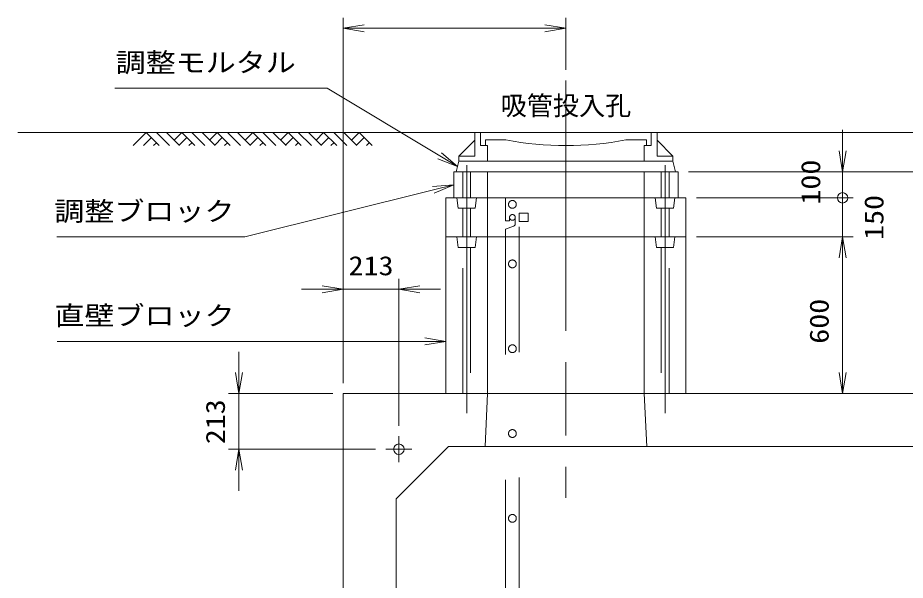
# Model space of a CAD drawing. Units: millimetres at full size. Extents: x 37600 to 71200, y -27760 to -4000.
# Drawn here: x 57150 to 60550, y -18965 to -16810 of the extents above; entities that cross this region are included whole.
import ezdxf
from ezdxf.enums import TextEntityAlignment as Align

# ---------------------------------------------------------------- set-up
doc = ezdxf.new("R2010")
doc.units = ezdxf.units.MM
doc.header["$LTSCALE"] = 80.0044
doc.linetypes.add('CHAIN', pattern=[18.5, 12, -1.5, 3.5, -1.5])
doc.linetypes.add('DASHED_SPACED', pattern=[12, 6, -6])
for name, color, linetype, lineweight in [('0_2', 4, 'Continuous', 13), ('FRP', 4, 'DASHED_SPACED', 13), ('寸法', 6, 'Continuous', 13), ('文字', 2, 'Continuous', 13), ('ﾊｯﾁﾝｸﾞ', 4, 'Continuous', 9)]:
    doc.layers.add(name, color=color, linetype=linetype, lineweight=lineweight)
doc.styles.add('ＭＳ ゴシック', font='')
doc.styles.get('ＭＳ ゴシック').set_extended_font_data('MS Gothic')

# ---------------------------------------------------------------- blocks, each defined once
blk = doc.blocks.new('open_arrow')
at = {"color": 0, "linetype": 'Continuous', "lineweight": -2}
blk.add_lwpolyline([(7.5, 1.25), (0, 0), (7.5, -1.25)], dxfattribs=at)
blk = doc.blocks.new('dimension_origin')
at = {"color": 0, "linetype": 'Continuous', "lineweight": -2}
blk.add_circle((0, 0), 1.25, dxfattribs=at)

msp = doc.modelspace()

# ---------------------------------------------------------------- linework, layer by layer
at = {"layer": '0_2', "color": 2, "linetype": 'CHAIN'}
for p, q in [((59250, -17050), (59250, -18650)), ((58870, -17375), (58870, -18325)), ((59630, -17375), (59630, -18325)), ((58610, -18413), (58610, -18513)), ((58560, -18463), (58660, -18463))]:
    msp.add_line(p, q, dxfattribs=at)
at = {"layer": '0_2'}
for p, q in [((63250, -17250), (57150, -17250)), ((58901, -17250), (59599, -17250)), ((58901, -17340), (58901, -17250)), ((58923, -17300), (58923, -17250)), ((59577, -17300), (59577, -17250)), ((59599, -17340), (59599, -17250)), ((58840, -17340), (58901, -17279)), ((58923, -17300), (58950, -17300)), ((58941.5, -17278), (59020, -17278)), ((58941.5, -17300), (58941.5, -17278)), ((58950, -17360), (58950, -17300)), ((59480, -17278), (59558.5, -17278)), ((59550, -17300), (59577, -17300)), ((59550, -17360), (59550, -17300)), ((59558.5, -17300), (59558.5, -17278)), ((59599, -17279), (59660, -17340)), ((58840, -17360), (58840, -17340)), ((58840, -17340), (58901, -17340)), ((58840, -17360), (59660, -17360)), ((59660, -17340), (59599, -17340)), ((59660, -17360), (59660, -17340)), ((58840, -17400), (59660, -17400))]:
    msp.add_line(p, q, dxfattribs=at)
msp.add_lwpolyline([(58840, -17360), (59660, -17360), (59670, -17400), (58830, -17400)], close=True, dxfattribs=at)
at = {"layer": '0_2', "color": 3}
for points in [[(58820, -17500), (59680, -17500), (59680, -17400), (58820, -17400)], [(58950, -17650), (59550, -17650), (59550, -17400), (58950, -17400)], [(58950, -17500), (59550, -17500), (59550, -17400), (58950, -17400)], [(58790, -17650), (59710, -17650), (59710, -17500), (58790, -17500)], [(58790, -18250), (59710, -18250), (59710, -17650), (58790, -17650)], [(58950, -18250), (59550, -18250), (59550, -17650), (58950, -17650)], [(58397, -20706), (62003, -20706), (62003, -18250), (58397, -18250)], [(58940, -18453), (59560, -18453), (59550, -18250), (58950, -18250)], [(58800, -20503), (61600, -20503), (61800, -20303), (61800, -18653), (61600, -18453), (58800, -18453), (58600, -18653), (58600, -20303)]]:
    msp.add_lwpolyline(points, close=True, dxfattribs=at)
at = {"layer": '0_2', "linetype": 'DASHED_SPACED'}
for points in [[(58885, -17500), (58855, -17500), (58855, -17400), (58885, -17400)], [(59615, -17500), (59645, -17500), (59645, -17400), (59615, -17400)], [(58902.5, -17540), (58837.5, -17540), (58832.5, -17500), (58907.5, -17500)], [(59597.5, -17540), (59662.5, -17540), (59667.5, -17500), (59592.5, -17500)], [(58885, -17650), (58855, -17650), (58855, -17540), (58885, -17540)], [(59615, -17650), (59645, -17650), (59645, -17540), (59615, -17540)], [(58902.5, -17690), (58837.5, -17690), (58832.5, -17650), (58907.5, -17650)], [(59597.5, -17690), (59662.5, -17690), (59667.5, -17650), (59592.5, -17650)], [(58885, -18250), (58855, -18250), (58855, -17690), (58885, -17690)], [(59615, -18250), (59645, -18250), (59645, -17690), (59615, -17690)]]:
    msp.add_lwpolyline(points, close=True, dxfattribs=at)
at = {"layer": '0_2', "color": 3}
msp.add_lwpolyline([(58950, -17400), (59550, -17400), (58950, -17400)], dxfattribs=at)
msp.add_circle((58610, -18463), 20, dxfattribs=at)
at = {"layer": '0_2'}
msp.add_arc((59250, -16086.73), 1213.27, 259.07231, 280.92769, dxfattribs=at)
at = {"layer": 'FRP'}
for p, q in [((59056, -17575), (59056, -17599.09)), ((59049.54, -17608.44), (59019, -17620))]:
    msp.add_line(p, q, dxfattribs=at)
msp.add_lwpolyline([(59019, -17620), (59019, -20971), (59071, -20971), (59071, -17500), (59019, -17500), (59019, -17588), (59034, -17588), (59034, -17575)], dxfattribs=at)
msp.add_lwpolyline([(59071, -17591), (59105, -17591), (59105, -17559), (59071, -17559)], close=True, dxfattribs=at)
for centre, radius in [((59045, -17525), 15), ((59045, -17575), 11), ((59045, -17753), 15), ((59045, -18078), 15), ((59045, -18403), 15), ((59045, -18728), 15)]:
    msp.add_circle(centre, radius, dxfattribs=at)
for centre, radius, start, end in [((59045, -17575), 11, 90, 180), ((59045, -17575), 11, 0, 90), ((59046, -17599.09), 10, 290.72556, 0)]:
    msp.add_arc(centre, radius, start, end, dxfattribs=at)
at = {"layer": '寸法'}
for p, q in [((58397, -18210), (58397, -16810)), ((59250, -17010), (59250, -16810)), ((58397, -16850), (59250, -16850)), ((59750, -17250), (60750, -17250)), ((60310, -17580), (60310, -17240)), ((59720, -17400), (60350, -17400)), ((59750, -17400), (60750, -17400)), ((59750, -17400), (60750, -17400)), ((60310, -17420), (60310, -17810)), ((59750, -17500), (60350, -17500)), ((59750, -17500), (60350, -17500)), ((59750, -17650), (60350, -17650)), ((59750, -17650), (60350, -17650)), ((60310, -17650), (60310, -18250)), ((58397, -18210), (58397, -17810)), ((58610, -18373), (58610, -17810)), ((58237, -17850), (58770, -17850)), ((57997, -18090), (57997, -18623)), ((58357, -18250), (57957, -18250)), ((59750, -18250), (60750, -18250)), ((59750, -18250), (60350, -18250)), ((58520, -18463), (57957, -18463))]:
    msp.add_line(p, q, dxfattribs=at)
for points in [[(58835, -17380), (58766.4, -17338.84), (58335, -17080), (57521.67, -17080)], [(58820, -17450), (58742.39, -17469.4), (58020, -17650), (57300, -17650)], [(58790, -18050), (58710, -18050), (58020.67, -18050), (57300.67, -18050)]]:
    msp.add_lwpolyline(points, dxfattribs=at)
at = {"layer": 'ﾊｯﾁﾝｸﾞ'}
for p, q in [((57592.35, -17300), (57642.35, -17250)), ((57631.24, -17300), (57661.8, -17269.44)), ((57642.35, -17250), (57692.35, -17300)), ((57681.24, -17250), (57731.24, -17300)), ((57720.13, -17250), (57770.13, -17300)), ((57749.18, -17279.05), (57778.24, -17250)), ((57768.63, -17298.5), (57797.68, -17269.44)), ((57778.24, -17250), (57828.24, -17300)), ((57817.13, -17250), (57867.13, -17300)), ((57856.02, -17250), (57906.02, -17300)), ((57885.07, -17279.05), (57914.12, -17250)), ((57904.51, -17298.5), (57933.56, -17269.44)), ((57914.12, -17250), (57964.12, -17300)), ((57953.01, -17250), (58003.01, -17300)), ((57991.9, -17250), (58041.9, -17300)), ((58020.95, -17279.05), (58050, -17250)), ((58040.39, -17298.5), (58069.44, -17269.44)), ((58050, -17250), (58100, -17300)), ((58088.89, -17250), (58138.89, -17300)), ((58127.78, -17250), (58177.78, -17300)), ((58156.83, -17279.05), (58185.88, -17250)), ((58176.28, -17298.5), (58205.33, -17269.44)), ((58185.88, -17250), (58235.88, -17300)), ((58224.77, -17250), (58274.77, -17300)), ((58263.66, -17250), (58313.66, -17300)), ((58292.71, -17279.05), (58321.76, -17250)), ((58312.16, -17298.5), (58341.21, -17269.44)), ((58321.76, -17250), (58371.76, -17300)), ((58360.65, -17250), (58410.65, -17300)), ((58399.54, -17250), (58449.54, -17300)), ((58428.59, -17279.05), (58457.65, -17250)), ((58448.04, -17298.5), (58477.09, -17269.44)), ((58457.65, -17250), (58507.65, -17300)), ((57670.13, -17300), (57681.24, -17288.89)), ((57806.02, -17300), (57817.13, -17288.89)), ((57941.9, -17300), (57953.01, -17288.89)), ((58077.78, -17300), (58088.89, -17288.89)), ((58213.66, -17300), (58224.77, -17288.89)), ((58349.54, -17300), (58360.65, -17288.89)), ((58485.43, -17300), (58496.54, -17288.89))]:
    msp.add_line(p, q, dxfattribs=at)

# ---------------------------------------------------------------- block references
at = {"layer": '寸法', "xscale": 10.7, "yscale": 10.7}
for p in [(58397, -16850), (58610, -17850)]:
    msp.add_blockref('open_arrow', p, dxfattribs=at)
at = {"layer": '寸法'}
for name, p, xscale, yscale, rotation in [('open_arrow', (59250, -16850), 10.7, 10.7, 180), ('open_arrow', (58835, -17380), 10.7, 10.7, 149), ('open_arrow', (60310, -17400), 10.7, 10.7, 90), ('open_arrow', (58820, -17450), 10.7, 10.7, 194), ('dimension_origin', (60310, -17500), 16, 16, 90), ('dimension_origin', (60310, -17500), 16, 16, 270), ('open_arrow', (60310, -17650), 10.7, 10.7, 270), ('open_arrow', (60310, -17650), 10.7, 10.7, 270), ('open_arrow', (58397, -17850), 10.7, 10.7, 180), ('open_arrow', (58790, -18050), 10.7, 10.7, 180), ('open_arrow', (57997, -18250), 10.7, 10.7, 90), ('open_arrow', (60310, -18250), 10.7, 10.7, 90), ('open_arrow', (57997, -18463), 10.7, 10.7, 270)]:
    msp.add_blockref(name, p, dxfattribs=dict(at, xscale=xscale, yscale=yscale, rotation=rotation))

# ---------------------------------------------------------------- texts
at = {"layer": '寸法', "style": 'ＭＳ ゴシック', "width": 1.15}
for s, p in [('調整モルタル', (58215, -17040)), ('調整ブロック', (57980, -17610)), ('直壁ブロック', (57980.67, -18010))]:
    msp.add_text(s, height=73.31, dxfattribs=at).set_placement(p, align=Align.BOTTOM_RIGHT)
for s, p in [('100', (60187.59, -17439.58)), ('150', (60429.94, -17575)), ('600', (60220, -17972.89)), ('213', (57907, -18358))]:
    msp.add_text(s, height=73.31, rotation=90, dxfattribs=at).set_placement(p, align=Align.MIDDLE_CENTER)
msp.add_text('213', height=73.31, dxfattribs=at).set_placement((58503.5, -17760), align=Align.MIDDLE_CENTER)
at = {"layer": '文字', "style": 'ＭＳ ゴシック'}
msp.add_text('吸管投入孔', height=73.31, dxfattribs=at).set_placement((59250, -17110), align=Align.TOP_CENTER)

doc.saveas('drawing.dxf')
